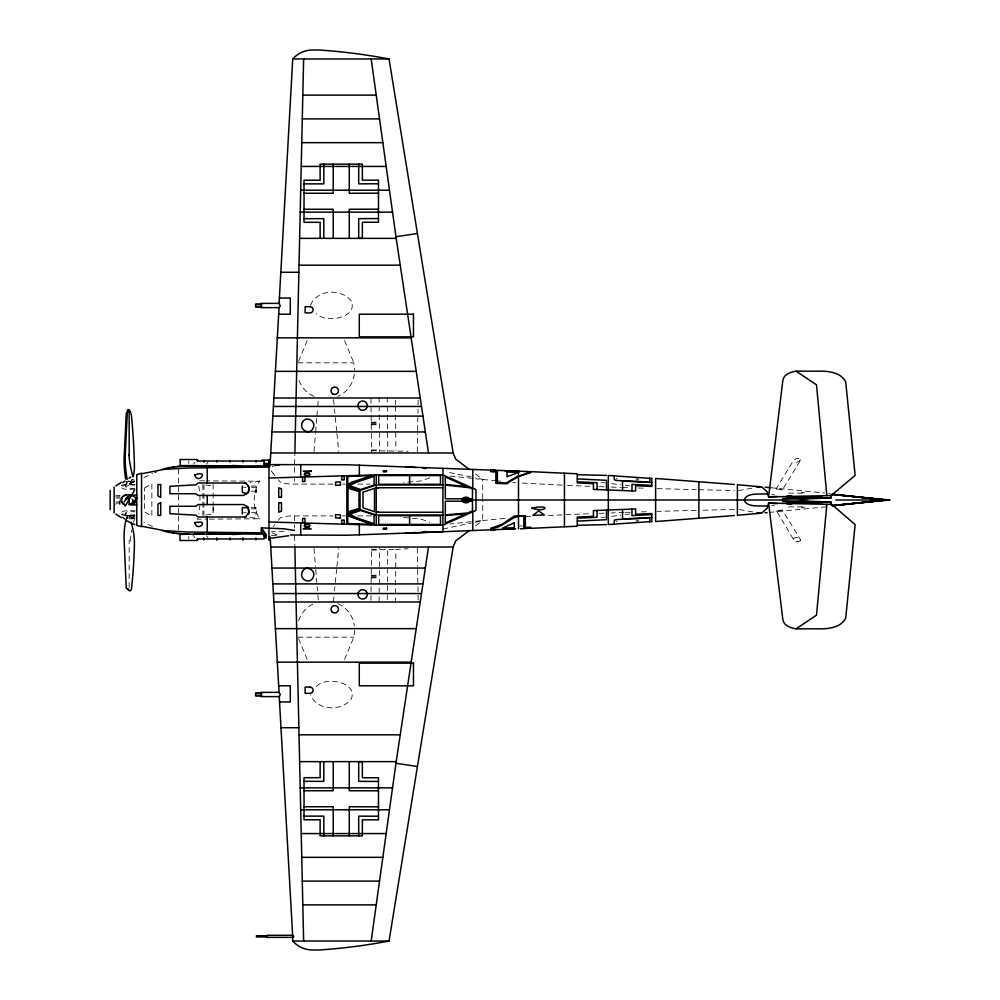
<?xml version="1.0" encoding="UTF-8"?>
<svg xmlns="http://www.w3.org/2000/svg" width="1000" height="1000" viewBox="0 0 1000 1000"><rect width="100%" height="100%" fill="white"/><g stroke="black" fill="none" stroke-linecap="round" stroke-linejoin="round"><path stroke-width="0.75" stroke-dasharray="5 3.75" d="M129.137 587.45L129.188 540.087M370.95 600.35L371.5 548.225M379.087 601.737L379.65 548.237M387.25 599.788L387.337 592.15M387.35 590.625L387.788 548.25M395.363 602.925L395.45 595.288M395.462 593.763L395.925 549.462L408.113 548.75M417.25 451.788L417.575 433.475M417.625 430.5L417.863 417.537M417.938 413.35L418 409.212M418.075 405.125L418.2 398.425M294.6 464.425L294.825 454.4M199.938 504.875L198.8 514.038M313.988 451.475L315.487 433.45M315.613 431.95L316.812 417.537M316.938 416.1L317.512 409.212M317.738 406.463L318.312 399.575M333.387 601.8L334.075 594.913M334.487 590.788L334.9 586.65M335.325 582.463L336.625 569.5M336.912 566.55L338.725 548.525M354.325 373.925C353.438 383.6 346.725 392.663 337.762 396.388M344.625 659.388L353.812 637.188L354.8 629.712M776.125 488.8L782.3 490L800.775 459.837L800.212 459.25A3.125 3.125 0 0 0 798.7 458.512L796.312 458.562L793.637 460.3L776.125 488.8L782.3 490M310.55 305.338C316.537 289.438 340.9 287.913 351.175 300.863C358.675 317.575 325.8 324.125 316.4 313.6M134.762 488.275L129.6 488.825L125.638 486.775L129.6 484.712L134.762 485.262M125.638 515.825L125.825 512.675L127.212 511.725L134.762 511.725M298.575 361.425L307.2 340.613M298.575 620.837C301.012 613.3 306.663 606.613 314.05 603.612M131.175 481.725L132.225 479.312M197.475 518.375L197.125 519.188L207.8 519.125M126.5 483.925L127.613 481.838L134.662 481.562L129.725 483.675L126.5 483.925A63.537 27.513 73.9 0 1 126.05 481.512M126.5 518.162L127.613 516.075L134.662 515.8L130.488 520.138L129.725 517.913L126.5 518.162A63.537 27.513 73.9 0 0 126.05 519.775M800.775 459.837L796.912 462.475L793.188 460.938M193.463 464.212L194.988 462.163M206.488 464.237L208.025 462.175M273.263 526.475L274.8 524.612M129.725 483.675L130.488 482.762A36.938 16 73.9 0 0 132.387 479.263M793.188 539.062L795.138 537.638L797.513 537.65L800.312 539.5L800.212 540.75A3.125 3.125 0 0 1 798.7 541.487L796.312 541.438L793.637 539.7L776.425 510.75L782.3 510L800.775 540.163M278.425 520.125L280.475 517.675A24.288 13.388 0 0 1 292.525 515.9L333.038 515.9M475.513 525.938L482.713 520.525L507.137 518.2M316.4 686.4C325.8 675.875 358.675 682.425 351.175 699.137C340.9 712.087 316.537 710.562 310.55 694.663M143.912 477.55L152.463 473.525M126.363 481.812L127.212 481.375M126.363 516.05L130.988 514.987L134.762 515.612M272.013 466.887L273.4 466.2M129.725 517.913L134.662 515.8M154.537 472.837L157.025 471.812M429.725 477.85L420.688 480.975L403.512 482.488M134.762 484.387L130.988 485.012L126.363 483.95M134.762 514.738L129.6 515.288L125.638 513.225M134.762 518.625L128.312 518.962M130.488 482.762L134.662 481.562M442.938 529.038L471.5 522.962M475.538 522.288L482.713 520.525L482.713 500M259.85 481.163L249.963 482.675M738.35 490.65L752.85 488.05M771.688 505.575L774.675 505.05M128.312 481.037L134.762 481.375M611.638 516.375L620.925 515.188M625.462 514.612L629.85 514.075M205.8 515L213.137 514.125L213.137 506.688M471.3 521.712L450.075 523.95M475.625 521.2L482.713 520.525M826.275 506.825L770.638 512.312M601.112 517.513L605.15 517.1M635.975 521.237L638.65 521.013M638.475 520.15L635.625 519.913M519.45 526.062L522.4 525.875M283.938 531.25L279.012 531.475A62.2 17.262 0.6 0 1 271.5 531.613M525.675 516.65L531.25 516.362M562.15 514.875L547.125 515.588M565.8 514.7L589.925 513.675M646.312 511.75L638.162 512M623.987 512.45L611.275 512.913M625.413 512.4L632.587 512.137M599.125 513.35L608.325 513.013M696.225 510.325L657.087 511.388M734.388 509.487L701.3 510.25M371.188 422.175L379.338 422.088M371.2 423L379.338 422.912M371.213 423.988L379.35 423.9M371.213 424.812L379.363 424.725M371.475 449.988L379.625 449.913M371.488 450.763L408.113 451.25M209.325 519.113L259.65 518.8C252.413 507.837 252.413 492.163 259.65 481.2L206.275 480.863M298 362.812L353.812 362.812L354.8 370.288M333.038 484.1L292.525 484.1A24.288 13.388 0 0 1 280.475 482.325L278.425 479.875M342.287 484.1L345.363 484.1M357.688 484.1L370 484.1M135.275 484.3L126.25 484.3A4.938 2.462 0 0 0 121.312 486.775L121.312 484.688L122.762 486.075L126.95 484.938A98.725 85.5 0 0 1 134.775 481.725M251.075 486.087L256.65 486.087L256.65 492.35L251.088 492.35M243.612 487.287L246.2 487.287M251.4 487.287L256.65 487.287M135.275 489.237L126.25 489.237A4.938 2.462 0 0 1 121.312 486.775M251.412 491.15L256.65 491.15M788.662 493.137L805 493.137M115.75 495.325L119.925 495.325L119.925 504.675L115.75 504.675M115.75 496.875L119.925 496.875M116.15 498.062L120.638 498.062M116.15 501.938L120.638 501.938M115.75 503.125L119.925 503.125M788.662 506.863L805 506.863M251.075 507.65L256.65 507.65L256.65 513.913L251.088 513.913M251.4 508.85L256.65 508.85M135.275 510.763L126.25 510.763A4.938 2.462 0 0 0 121.312 513.225L121.312 515.312L122.762 513.925L126.95 515.062A98.725 85.5 0 0 0 134.775 518.275M243.612 512.712L246.213 512.712M251.412 512.712L256.65 512.712M135.275 515.7L126.25 515.7A4.938 2.462 0 0 1 121.312 513.225M342.287 515.9L345.363 515.9M357.688 515.9L373.088 515.9M271.35 535.375L277.087 535.375M298 637.188L353.812 637.188M776.125 511.2L782.3 510M204.75 480.85L197.125 480.812L197.475 481.625M371.488 549.237L395.925 549.462M371.475 550.013L379.625 550.087M371.213 575.188L379.363 575.275M371.213 576.013L379.35 576.1M371.2 577L379.338 577.087M371.188 577.825L379.338 577.913M698.875 489.712L734.388 490.513M611.275 487.088L621.112 487.45M638.162 488L646.312 488.25M657.087 488.612L696.225 489.675M599.125 486.65L608.325 486.987M622.55 487.5L629.725 487.762M589.925 486.325L565.8 485.3M562.15 485.125L519.45 482.95M403.512 517.513L420.688 519.025L429.725 522.15M635.975 478.762L638.65 478.988M638.475 479.85L635.625 480.087M496.525 480.812L475.625 478.8M450.075 476.05L471.3 478.288M512.675 482.375L515.588 482.625M770.638 487.688L824.737 493.025M498.062 480.95L501.138 481.25M601.112 482.488L605.15 482.9M249.963 517.325L259.85 518.837M205.8 485L213.137 485.875M625.462 485.387L629.85 485.925M611.638 483.625L620.925 484.812M471.5 477.038L446.887 472.038M828.662 493.587L831.05 493.988M771.688 494.425L774.675 494.95M752.85 511.95L738.35 509.35M482.713 498.612L482.713 479.475L475.538 477.713M276.825 534.837L271.288 532.55M152.463 526.475L143.912 522.45M314.05 396.388C306.663 393.387 301.012 386.7 298.575 379.162M337.762 603.612C346.725 607.337 353.438 616.4 354.325 626.075M126.363 518.188L127.212 518.625M475.513 474.062L482.713 479.475M273.263 473.525L274.8 475.387M206.488 535.763L208.025 537.825M192.7 534.763L194.988 537.837M271.238 470.887L273.25 473.512M344.625 340.613L353.812 362.812M298.575 638.575L307.2 659.388M198.8 485.962L199.887 493.963M333.525 399.575L334.075 405.087M334.487 409.212L334.9 413.35M335.325 417.537L336.625 430.5M336.912 433.45L338.725 451.475M313.988 548.525L315.487 566.55M315.738 569.5L316.812 582.463M317.162 586.65L317.512 590.788M317.863 594.913L318.312 600.425M294.6 535.575L294.825 545.6M417.25 548.212L417.575 566.525M417.625 569.5L417.887 583.9M417.938 586.65L418.05 593.538M418.075 594.875L418.175 600.237M395.4 400.125L395.45 404.712M395.462 406.238L395.925 450.538M387.225 397.163L387.3 404.8M387.312 406.325L387.788 451.75M379.075 397.25L379.65 451.763M370.938 398.35L371.5 451.775M213.137 505.863L213.137 514.125M804.125 493.137L804.125 492.225L801.812 492.225L801.812 493.137M804.125 506.863L804.125 507.775L801.812 507.775L801.812 506.863M294.538 467.287L294.538 474.925M294.538 476.463L294.538 484.1M294.538 515.9L294.538 523.538M294.538 525.075L294.538 528.125M213.137 484.275L213.137 505.2M203.95 484.725L203.95 515.275M202.862 484.637L202.862 515.363M199.938 495.125L199.938 502.088M188.713 461.037L188.713 463.5M188.713 536.5L188.713 538.962M178.538 469.25L178.538 484M178.538 487.3L178.538 491.712M178.538 495.138L178.538 504.862M178.538 508.288L178.538 512.7M178.538 516L178.538 530.75M125.638 484.175L125.638 486.775M130.425 540.938A64.475 31.375 80.7 0 1 131.675 530.15M133.5 522.275A64.475 31.375 80.7 0 1 135.325 516.925M127.163 517.7A63.537 27.513 73.9 0 1 127.613 516.075M134.338 481.5A64.475 25.025 66.9 0 1 133.625 479.15M617.225 478.75A3.025 0.712 4.7 0 1 616.062 478.6M616.062 521.4A3.025 0.712 -4.7 0 1 617.225 521.25M146.1 486.95L144.475 488.137L144.475 511.863L151.862 516.05L151.862 483.95L146.1 486.95"/><path stroke-width="1.5" d="M256.488 534.038L264.15 534.125L264.15 538.962L197.438 538.962L197.438 539.625M268.988 537.4L268.988 539.875L268.988 537.4M268.988 463.475L268.988 460.125L261.737 460.125M266.962 465.812L264.15 465.875L264.15 461.037L197.438 461.037L197.438 459.95M229.862 534.212L219.387 534.338M801.637 499L799.862 500L801.637 501L801.637 499L799.862 500L466.075 500M831.038 504.412L831.025 502.062L802.562 500.988L802.562 500L802.562 499.012L831.025 497.938L831.038 495.588L796.462 496.275A66.575 2.688 -1.7 0 1 768.612 496.85L767.087 491.7L761.6 486.863L737.4 484.725L737.4 515.275L761.6 513.138L767.087 508.3L768.612 503.175A66.575 2.688 1.7 0 1 796.462 503.725L831.7 504.363L855.138 524.587L845.7 618.1A17.763 17.763 0 0 1 835.537 626.663A43.463 43.463 0 0 1 821.988 628.825L796.087 628.825A24.013 24.013 0 0 1 787.138 625.775A8.825 8.825 0 0 1 782.812 619.212L768.612 503.15A80.337 3.25 1.7 0 0 777.588 503.525M294.85 452.975L303.625 58.975M270 466.075L279.062 307.575M279.237 303.387L261.038 303.387L261.038 307.65L278.95 307.65L280.275 306.075L279.088 303.412L292.738 58.975A26.587 26.425 0 0 1 312.688 49.988L318.9 50A566.938 563.612 0 0 1 389.038 58.975L453.137 452.975L455.712 459.162L469.513 469.538M826.85 504.438L816.513 615.15L796.087 628.825M367.312 405.688L367.163 406.9A4.7 4.675 0 0 1 358.088 406.912L357.925 405.688M462.125 498.95L462.125 501.05M463.413 499.5L463.413 500.5L466.025 501.512L468.062 500.938L468.062 499.062L466.025 498.488L463.413 499.5L468.062 499.062M470 500L469.8 501.2A5.275 5.263 0 0 1 462.125 501.2L445.325 501.2L445.325 514.888L467.85 512.938L472.463 510.875L472.463 501.2L469.8 501.2L469.862 498.95M261.413 527.863L261.363 531.512L265.963 538.225L265.963 534.5L261.413 527.863L283.938 528.787L294.525 530.425M371.188 941.025L395.962 763.263L428.5 547.025M293.5 937.075L292.55 937.362L292.738 941.025A26.587 26.425 0 0 0 312.688 950.013L318.9 950A566.938 563.612 0 0 0 389.038 941.025L453.137 547.025L455.712 540.837L469.513 530.462M125.638 500L127.212 496.987L130.988 495.737M242.312 513.913L242.312 507.65L248.3 507.65L248.825 512.65M242.312 486.087L242.312 492.35C252.062 496.975 250.312 482.775 243.5 483L198.1 483L195.9 484.825L169.938 486.287L169.938 493.725L195.837 493.725L198.1 495.438L243.512 495.438L248.012 493.1L249.013 487.837M248.912 512.537L246 516.375L243.5 517L198.1 517L195.9 515.175L169.938 513.713L169.938 506.275L195.837 506.275L198.1 504.562L243.512 504.562L248.012 506.9L248.962 512.337A27.05 21.45 0 0 1 248.7 512.987L248.3 513.913L248.637 512.55M462.062 498.95L462.188 498.8A5.275 5.263 0 0 1 469.862 498.8L472.463 498.8L472.463 489.125L469.162 487.65L445.325 485.112L445.325 498.8L462.188 498.8M124.087 502.1L126.5 497.925L128.65 498.25M125.2 506.25L134.412 490.3M279.237 696.538L280.312 694.488L278.95 692.35L261.038 692.35L261.038 696.612L279.237 696.612L292.638 935.337M122.762 482.587L124.975 480.988M115.887 485.913L121.312 482.325M197.438 461.037L197.438 459.513L180 459.513L180.3 465.375M231.825 534.5L240.062 534.175M128.875 478.113L130.812 477.163M197.438 538.962L197.438 540.487L180 540.487L180 534.45L188.725 534.15M162.175 469.525L164.387 468.775M292.688 937.337L293.675 936.338L292.5 935.3L266.837 935.3L266.837 937.375L292.55 937.362M268.988 521.987L376.262 525.125L442.938 525.125L475.962 510.387L475.962 489.613L442.938 474.875L376.262 474.875L354.137 482.337L346.85 486.087L360.037 490.412L376.262 484.988L442.938 484.988M442.938 515.013L376.262 515.013L360.037 509.588L346.85 513.913L354.137 517.663L376.262 525.125L376.262 474.875L268.988 478.013M176.513 466.538L178.538 466.238M275.025 465.575L279.95 464.625L346.788 464.75L518.5 471.15L518.5 528.85M141.55 473.762L164.15 469.387L187.5 468L268.988 467.062M288.688 535.737L271.5 538.125M428.5 452.975L395.962 236.737L417.425 233.5M761.6 486.863L757.013 487.362M136.775 495.062C132.1 495.5 121.938 492.488 121.312 500C121.325 502.2 122.9 504.25 125.037 504.775M415.9 532.513L405.625 533.162M832.575 505.85L885.738 500L832.575 494.15M194.45 534.3L203.775 534.237M835.612 505.35L885.738 500L835.612 494.65M130.988 504.263C136.588 505.037 138.312 496.575 132.363 495.887M423.025 531.775L425.887 531.487M765.037 512.837L767.087 512.638M889.825 500L832.562 505.538L885.738 500L832.575 494.475L889.825 500L835.8 500M832.288 504.875L831.05 504.975M768.263 505.875L767.45 505.938A37.875 11.812 -4.1 0 1 758.162 505.9C740.05 506.4 740.025 493.587 758.162 494.1A37.875 11.812 4.1 0 1 767.45 494.062L768.263 494.125M507.675 529.263L514.263 528.725M515.788 528.812L411.1 532.987M734.388 515.538L655.638 521.538L655.638 478.462L734.388 484.462M651.737 521.538L608.325 524.525L608.325 475.475L651.737 478.462M801.587 497.2L807 496.938M803.388 497L793.213 497.725L798.175 497.7M804.325 497.013L807.9 496.962M206.938 534.3L216.812 534.2M797 497.987L799.85 497.812M797.95 498.013L801.575 497.775L798.75 497.788M807.862 497.038L802.95 497.438M806.737 497.113L801.213 497.475L809.95 497.163M807.862 497.113L809.587 497L807.4 497.025M798.975 498.312L831.025 497.938M806.762 497.438L812.75 497.113M801.938 498.125L808.475 497.987L801.825 498.387L803.213 498.438M810.263 497.525L812.087 497.463M809.837 497.638L813.25 497.5M804.837 498.488L812.013 498.075M244.737 483.062L246.488 482.962M526.425 528.125L529.012 527.987M527 527.888L530.538 527.688M577.3 521.125L606.5 519.675L606.5 510.087L635.625 508.95L635.625 514.312L651.737 513.55L651.737 521.8M577.3 518.212L597.075 517.275L597.075 510.45M651.737 514.663L631.962 515.6L631.962 509.087M651.737 517.513L622.537 518.913L622.537 509.462M821.4 497.587L814.125 497.625M818.538 502.638L813.888 502.325M810.075 501.863L816.812 502.175M520.413 528.775L526.487 528.525M807.487 501.7L809.587 501.7L806.513 501.525M808.7 501.925L810.425 501.938M810.5 502.25L814.312 502.7M813.413 502.788L816.475 502.738L813.713 502.587M807.862 501.775L803.337 501.85M809.075 501.987L801.213 501.912L831.025 502.062M606.475 510.087L593.413 510.588L593.413 516.337L577.3 517.112L577.3 526.213L530.538 528.35L530.538 527.325L525.35 527.463L525.35 515.65L514.263 516.038L501.875 524.338L490.675 528.35L490.675 529.925M813.787 502.85L811.312 502.863M577.3 525.275L606.5 524.625M441.962 531.8L346.788 535.25L290.475 535M802.788 501.5L807.188 501.65M804.663 501.512L801.338 501.55M807.75 502.038L804.675 502.05M812.75 502.887L810.3 502.9M799.925 501.587L801.787 501.613M805.2 502.125L802.938 501.938M809.312 502.925L810.75 502.962M798.538 501.637L800.387 501.662M806.162 502.663L808.475 502.675L802.412 502.5M809.775 502.987L807.4 502.975M797.175 501.662L799.025 501.7M804 502.537L805.4 502.55M806.65 502.725L801.35 502.525M808.838 503.013L805.562 503.013M495.225 529.75L492.2 529.825L492.2 528.387C504.312 527.575 511.6 514.425 523.837 516.35L523.837 527.762L529.012 527.625L529.012 528.413M797.688 501.725L793.263 501.737M805.625 502.75L800.1 502.762L803.388 503M803 497.975L782.675 498.5L782.675 501.5L803 502.025M796.375 501.763L794.925 501.788M807 503.062L804.325 502.987M799.287 502.275L797.95 502.3M801.9 502.587L799.287 502.55M803.65 502.788L801.825 502.812L805.225 503.088M800.875 502.6L786.562 501.812L801.575 502.225L798.625 502.038M256.488 465.962L268.988 465.838M788.288 501.863L791.3 501.838M378.7 512.25L376.262 512.263L442.938 512.25M378.475 183.775L358.7 183.85L358.7 164.137M378.475 193.175L349.275 193.263L349.275 164.163M378.475 209.175L349.275 209.262L349.275 238.363M378.475 218.562L358.7 218.65L358.7 238.363L362.362 238.35L362.362 222.288L378.475 222.213L378.475 180.125L362.362 180.188L362.362 164.125L320.138 164.163L320.138 180.225L304.025 180.225L304.025 222.312L320.138 222.312L320.138 238.363M223.912 534.05L185.1 534.138L170.45 532.587A36.525 36.525 0 0 1 165.438 531.538M292.738 58.975L389.038 58.975M302.825 95.125L376.225 95.125M302.3 118.9L379.538 118.9M301.762 142.662L382.85 142.662M301.238 166.438L386.163 166.438M304.025 183.875L323.8 183.875L323.8 164.163M300.712 190.212L389.475 190.212M304.025 193.263L333.212 193.263L333.212 164.163M304.025 209.262L333.212 209.262L333.212 238.363M300.212 212.15L392.525 212.15M304.025 218.663L323.8 218.663L323.8 238.363M299.637 238.363L396.2 238.363M299.037 265.175L400.238 265.175M280.825 272.275L298.875 272.275M279.387 298.05L290.3 298.05L290.3 314.2L278.488 314.2M261.038 304.175L255.613 304.175L255.613 306.863L261.038 306.863M255.613 304.488L261.788 304.488M255.613 306.55L261.788 306.55M277.162 337.837L411.175 337.837M777.588 496.475A80.337 3.25 -1.7 0 0 768.6 496.85L782.812 380.788A8.825 8.825 0 0 1 787.138 374.225A24.013 24.013 0 0 1 796.087 371.175L821.988 371.175A43.463 43.463 0 0 1 835.537 373.338A17.763 17.763 0 0 1 845.7 381.9L855.138 475.412L831.038 495.588M275.3 371.362L416.213 371.362M273.812 397.987L420.225 397.987M273.337 406.463L421.5 406.463M272.8 416.1L422.95 416.1M271.913 431.95L425.337 431.95M270.738 452.975L453.137 452.975M264.15 463.475L268.988 463.475M271.35 464.625L279.95 464.625M263.6 464.925L268.988 464.875M229.862 465.825L180 465.55M240.062 465.825L231.825 465.5M258.538 465.938L185.1 465.863L170.45 467.413A36.525 36.525 0 0 0 165.438 468.462M442.938 487.75L376.262 487.75L378.7 487.75M463.413 500.5L468.062 500.938M130.762 504.938L136.775 504.938M222.987 534.025L258.538 534.062M270.738 547.025L453.137 547.025M271.913 568.05L425.337 568.05M272.8 583.9L422.95 583.9M273.337 593.538L421.5 593.538M273.812 602.013L420.225 602.013M275.3 628.638L416.213 628.638M277.162 662.163L411.175 662.163M278.488 685.8L290.3 685.8L290.3 701.95L279.387 701.95M261.038 693.138L255.613 693.138L255.613 695.825L261.038 695.825M255.613 693.45L261.788 693.45M255.613 695.512L261.788 695.512M280.825 727.725L298.875 727.725M299.037 734.825L400.238 734.825M299.637 761.637L396.2 761.637M304.025 781.338L323.8 781.338L323.8 761.637M300.212 787.85L392.525 787.85M304.025 790.738L333.212 790.738L333.212 761.637M304.025 806.737L333.212 806.737L333.212 835.837M300.712 809.788L389.475 809.788M304.025 816.125L323.8 816.125L323.8 835.837M301.238 833.562L386.163 833.562M301.762 857.337L382.85 857.337M302.3 881.1L379.538 881.1M302.825 904.875L376.225 904.875M266.837 935.738L256.413 935.738L256.413 936.925L266.837 936.95M292.738 941.025L389.038 941.025M378.475 781.438L358.7 781.35L358.7 761.637L362.362 761.65L362.362 777.712L378.475 777.788L378.475 819.875L362.362 819.812L362.362 835.875L320.138 835.837L320.138 819.775L304.025 819.775L304.025 777.688L320.138 777.688L320.138 761.637M378.475 790.825L349.275 790.738L349.275 761.637M378.475 806.825L349.275 806.737L349.275 835.837M378.475 816.225L358.7 816.15L358.7 835.863M788.288 498.137L792.588 498.175M262.812 532.863L187.5 532L164.15 530.612L141.55 526.237M794.638 497.962L797.537 497.925M799.287 497.725L786.562 498.188L795.088 498.212M793.263 498.263L797.688 498.275M795.85 498.3L798.2 498.363M495.225 470.25L492.2 470.175L492.2 471.425L497.375 471.55L497.375 482.738L506.062 483.025L517.438 476.425L529.012 472.562L529.012 471.587L519.45 471.188M803.5 497.525L804.837 497.562M811.737 497.075L808.112 497.663L812.113 497.725M804.837 497.938L806.75 498L800.1 498.413L804.663 498.488M577.3 474.725L606.5 475.375M812.35 497.175L814.85 497.188M606.475 489.913L593.413 489.412L593.413 483.663L577.3 482.887L577.3 473.787L530.538 471.65L530.538 472.675L520.513 475.913L512.438 479.875L506.95 483.725L495.85 483.375L495.85 471.775L490.675 471.65L490.675 470.075M804.262 498.55L816.475 497.925L813.062 497.85M221.337 465.812L219.387 465.662M208.325 465.775L206.938 465.7M195.3 465.737L194.45 465.7M813.413 497.212L821.325 497.5M810.5 497.75L813.388 497.788M812.9 497.575L823.125 497.6L815.612 497.312M820.725 502.287L823.125 502.4L818.213 502.55M651.737 482.488L622.537 481.087L622.537 490.538M577.3 481.788L597.075 482.725L597.075 489.55M651.737 485.337L631.962 484.4L631.962 490.913M577.3 478.875L606.5 480.325L606.5 489.913L635.625 491.05L635.625 485.688L651.737 486.45L651.737 478.2M816.413 502.062L821.012 502.388M527 472.113L530.538 472.312M526.275 471.863L529.012 472.013M814.412 502.438L808.112 502.337L810.263 502.475M809.837 502.362L812.362 502.587M244.737 516.938L246.488 517.038M405.625 466.838L415.9 467.488M795.362 501.812L799.85 502.188M793.375 501.75L796.85 501.987M831.05 495.025L832.288 495.125M512.55 470.925L519.45 471.488M507.675 470.737L516.95 471.5M765.037 487.163L770.638 487.688M423.025 468.225L425.887 468.512M757.013 512.638L761.6 513.138M395.962 763.263L417.425 766.5M279.062 692.425L270.163 536.838M176.513 533.462L178.538 533.763M164.387 531.225L162.175 530.475M126.25 498.363L129.137 499.438L129.188 504.812M132.787 523.737L134.775 524.6M130.812 522.837L126.95 520.9M799.862 500L801.637 501M126.05 519.775A63.537 27.513 73.9 0 0 124.188 541.538L126.25 588.225L129.362 590.65A5.45 2.362 73.9 0 0 131.45 588.7A377.912 163.637 73.9 0 0 134.412 544.45A36.938 16 73.9 0 0 131.175 522.388M121.312 517.675L115.887 514.087M124.975 519.012L122.762 517.413M796.087 371.175L816.513 384.85L826.85 495.562M132.688 500.95L134.662 502.638L132.15 499.312M248.938 487.663L248.325 486.125M371.188 58.975L395.962 236.737M294.85 547.025L303.625 941.025M268.988 460.125L268.988 538.225M129.188 455.087L129.137 410.062A3.287 1.425 73.9 0 0 127.375 411.062L125.3 454.462A63.537 27.513 73.9 0 0 127.163 479.438M800.812 499L800.812 501M698.875 481.587L698.875 518.413M649.837 478.062L649.837 481.037A3.337 1.113 2.9 0 1 649.438 481.55L649.225 481.65A2.963 0.862 2.7 0 1 646.787 481.912L617.225 480.475A2.963 0.988 2.9 0 1 615.712 480.25L615.375 480.163A3.312 1.1 2.9 0 1 614.288 479.525L614.188 475.812M649.837 521.938L649.837 518.962A3.337 1.113 -2.9 0 0 649.438 518.45L649.225 518.35A2.963 0.862 -2.7 0 0 646.787 518.088L617.225 519.525A2.963 0.988 -2.9 0 0 615.712 519.75L615.375 519.837A3.312 1.1 -2.9 0 0 614.288 520.475L614.188 524.188M564.438 473.162L564.438 526.838M506.95 470.7L506.95 471.538M505.425 470.65L505.425 471.475M472.8 469.387L472.8 488.2M472.8 511.8L472.8 530.612M466.075 499.5L466.075 500.5M442.938 468.237L442.938 531.763M409.6 475.562L409.6 484.3M409.6 515.7L409.6 524.438M360.037 490.412L360.037 509.588M359.338 465.087L359.338 475.6M359.338 524.4L359.338 534.913M346.85 476.163L346.85 523.837M344.188 476.213L344.188 479.9L341.812 480L341.812 476.25M344.188 523.787L344.188 520.1L341.812 520L341.812 523.75M304.938 477.038L304.938 481.463L302.562 481.55L302.562 477.1M304.938 522.962L304.938 518.538L302.562 518.45L302.562 522.9M300.725 465.012L300.725 477.15M300.725 522.85L300.725 534.987M265.462 534L265.462 537.25L261.625 531.663L261.625 528.413M207.237 467.75L207.237 483M207.237 495.438L207.237 504.562M207.237 517L207.237 532.25M114.138 487.175L114.138 512.825M110.175 490.412L110.175 509.588M125.638 479.113A63.537 27.513 73.9 0 1 124.188 456.538L126.25 413.413L129.362 410.312A5.45 2.362 73.9 0 1 131.45 415.875A377.912 163.637 73.9 0 1 134.412 465.238A36.938 16 73.9 0 1 133.325 476.337M132.95 476.8A64.475 25.025 66.9 0 1 128.925 454.837M137.15 498.013A64.475 7.312 -57.6 0 1 129.325 504.588M124.975 504.762A4.938 4.938 0 0 1 126.25 495.062M129.137 590.513A3.287 1.425 73.9 0 1 127.875 588.625M174.488 533.162A73.737 73.737 0 0 1 172.45 532.8M172.45 467.2A73.737 73.737 0 0 1 174.488 466.838M791.737 504.025A80.337 3.25 1.7 0 1 786.963 503.862M279.525 696.538A2 0.963 83.5 0 1 279.088 696.587M279.088 303.412A2 0.963 -83.5 0 1 279.525 303.463M357.925 405.725A4.7 4.675 0 0 1 362.625 401.025A4.7 4.675 0 0 1 367.312 405.725M786.963 496.138A80.337 3.25 -1.7 0 1 791.737 495.975M203.775 538.2L203.762 539.875L203.762 538.2M203.762 460.575L203.762 461.8L203.762 460.575M216.812 538.2L216.812 539.875L216.812 538.2M216.812 460.575L216.812 461.8L216.812 460.575M229.85 460.575L229.85 461.8L229.85 460.575M229.862 538.2L229.85 539.875L229.85 538.2M242.9 538.2L242.9 539.875L242.9 538.2M242.9 460.575L242.9 461.8L242.9 460.575M255.938 460.575L255.938 461.8L255.938 460.575M255.95 538.2L255.938 539.875L255.938 538.2M363.025 492.175L363.025 507.825L374.525 511.675L374.525 488.338L363.025 492.175M359.025 499.6L359.025 508.338L347.987 511.9L347.987 488.1L359.025 491.662L359.025 499.6M358.088 593.1L357.925 594.312A4.7 4.688 0 0 0 362.625 599.012A4.7 4.688 0 0 0 367.325 594.312L367.163 593.1A4.7 4.688 0 0 0 358.075 593.125M302.462 422.2C298.375 429.5 309.425 435.6 312.938 428.5C317.038 421.2 305.988 415.1 302.462 422.2M302.462 571.5C298.375 578.8 309.425 584.9 312.938 577.8C317.038 570.5 305.988 564.4 302.462 571.5M194.825 522.737C197.338 533.1 210.75 518.913 194.825 522.737M194.812 474.875C197.562 485.4 210.575 469.637 194.825 474.85M531.9 508.175C546.425 513.15 552.025 503.762 531.9 508.175M538.612 510.95L532.9 515.4L544.35 514.975L538.612 510.95M514.263 522.85L502.463 528.075L514.263 527.762L514.263 522.85M507.212 476.613L506.95 472.05L518.737 472.362L507.212 476.613M160.7 502.6L157.975 504.075L157.975 515.413L160.7 515.413L160.7 502.6M351.575 482.337L347.762 484.312L347.762 476.488L371.4 475.575L351.575 482.337M355.65 482.525L349.438 485.712L360.788 489.513L374.087 485.075L374.087 476.275L355.65 482.525M311.2 470.95L307.188 472.863L303.2 471.062L311.2 470.95M349.988 514.025L355.65 517.475L374.087 523.725L374.087 514.925L360.788 510.487L349.988 514.025M307.188 527.137L303.2 528.938L311.2 529.05L307.188 527.137M304.6 524.875L304.225 526.237L305.025 526.462A3.513 0.925 0.7 0 0 309.225 526.512L310.025 525.138A3.638 1.35 1 0 0 308.75 524.688L308.225 524.6A3.35 1.25 1 0 0 306.025 524.562L304.6 524.875M466.012 513.75L445.325 523L445.325 515.575L466.012 513.75M281.488 511.087L278.75 512.238L278.75 502.8L281.488 502.8L281.488 511.087M304.6 473.638L304.225 474.95L306.025 475.438A3.35 1.25 -1 0 0 308.225 475.4L308.75 475.312A3.638 1.35 -1 0 0 309.988 474.875L309.225 473.488A3.513 0.925 -0.7 0 0 305.025 473.537L304.6 473.638M141.55 473.312L136.775 474.588L136.775 525.413L141.55 526.688L141.55 473.312M340.412 485.112L335.6 485.387L335.6 482.1L340.412 481.912L340.412 485.112M386.475 470.75L383.3 470.812L383.3 471.887L386.475 471.825L386.475 470.75M310 306.688L305.125 306.688L305.125 312.9L310 312.9A3.113 3.1 0 0 0 313.1 309.8A3.113 3.1 0 0 0 310 306.688M413.462 314.2L359.275 314.2L359.275 336.85L413.462 336.85L413.462 314.2M440.5 475.562L378.7 475.562L378.7 484.3L440.5 484.3L440.5 475.562M160.7 484.588L157.975 484.588L157.975 495.925L160.7 497.4L160.7 484.588M281.488 497.2L278.75 497.2L278.75 487.762L281.488 488.913L281.488 497.2M440.5 515.7L378.7 515.7L378.7 524.438L440.5 524.438L440.5 515.7M413.462 663.15L359.275 663.15L359.275 685.8L413.462 685.8L413.462 663.15M310 687.1L305.125 687.1L305.125 693.312L310 693.312A3.113 3.1 0 0 0 313.1 690.2A3.113 3.1 0 0 0 310 687.1M386.475 528.175L383.3 528.112L383.3 529.188L386.475 529.25L386.475 528.175M371.4 524.425L347.762 523.513L347.762 515.688L371.4 524.425M340.412 518.088L335.6 517.9L335.6 514.612L340.412 514.888L340.412 518.088M466.675 486.538L445.325 484.425L445.325 477L466.675 486.538M332.1 611.9A3.725 3.713 0 0 0 338.338 610.237A3.725 3.713 0 0 0 333.775 605.688A3.725 3.713 0 0 0 332.1 611.9M332.875 393.938A3.725 3.713 0 0 0 338.462 390.725A3.725 3.713 0 0 0 332.875 387.512A3.725 3.713 0 0 0 332.875 393.938"/></g></svg>
